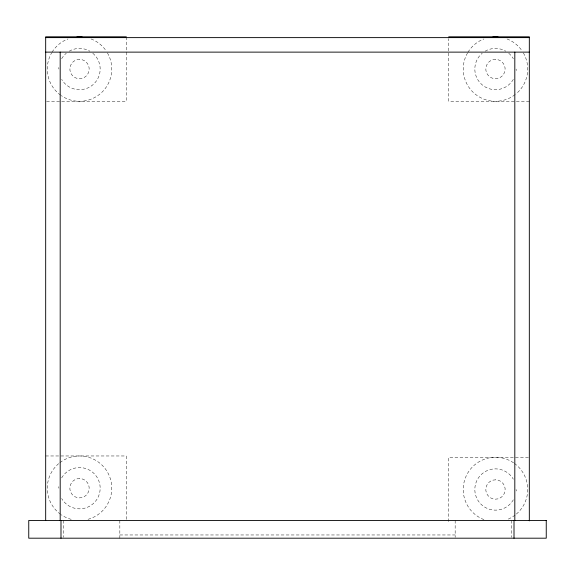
<?xml version="1.0" encoding="UTF-8"?>
<svg xmlns="http://www.w3.org/2000/svg" width="575" height="575" viewBox="0 0 575 575"><rect width="100%" height="100%" fill="white"/><g stroke="black" fill="none" stroke-linecap="round" stroke-linejoin="round"><path stroke-width="0.43" stroke-dasharray="2.88 2.16" d="M46.575 101.293L126.284 101.293L126.284 36.807M529.323 101.293L448.716 101.293L448.716 38.604M45.677 455.968L126.284 455.968L126.284 519.563M528.425 457.262L448.716 457.262L448.716 521.748M119.837 534.966L455.163 534.966M516.098 69.05L516.3 70.56M516.098 489.505L516.3 491.007M58.7 67.548L58.902 69.05M58.7 486.709L58.902 488.211M511.592 520.454L511.592 537.302M455.163 520.454L455.163 537.302M119.837 520.454L119.837 538.193M63.408 520.454L63.408 537.302M523.394 52.929A32.243 32.243 0 0 1 515.761 94.106M515.092 94.631A32.243 32.243 0 0 1 467.547 52.929M467.971 52.21A32.243 32.243 0 0 1 483.92 38.949M507.021 38.949A32.243 32.243 0 0 1 522.043 50.801M513.331 79.372A20.628 20.628 0 0 1 482.209 84.863A20.628 20.628 0 0 1 482.202 53.252M485.149 51.189A20.628 20.628 0 0 1 505.784 51.189M508.731 53.252A20.628 20.628 0 0 1 513.331 58.736M107.453 52.929A32.243 32.243 0 0 1 61.273 95.63M60.583 95.141A32.243 32.243 0 0 1 51.606 52.929M52.038 52.21A32.243 32.243 0 0 1 67.979 38.949M91.08 38.949A32.243 32.243 0 0 1 106.109 50.801M92.798 53.252A20.628 20.628 0 0 1 92.791 84.863A20.628 20.628 0 0 1 61.669 79.372M61.669 58.736A20.628 20.628 0 0 1 66.269 53.252M69.216 51.189A20.628 20.628 0 0 1 89.851 51.189M59.908 462.631A32.243 32.243 0 0 1 108.452 473.951A32.243 32.243 0 0 1 87.874 519.354M71.185 519.354A32.243 32.243 0 0 1 61.273 514.79M60.583 514.302A32.243 32.243 0 0 1 59.239 463.155M61.669 477.897A20.628 20.628 0 0 1 92.798 472.406A20.628 20.628 0 0 1 92.798 504.016A20.628 20.628 0 0 1 61.669 498.525M514.417 463.414A32.243 32.243 0 0 1 515.761 514.56M515.092 515.085A32.243 32.243 0 0 1 507.021 519.606M483.92 519.606A32.243 32.243 0 0 1 466.929 474.497A32.243 32.243 0 0 1 513.727 462.925M513.331 499.819A20.628 20.628 0 0 1 482.202 505.31A20.628 20.628 0 0 1 482.202 473.699A20.628 20.628 0 0 1 513.331 479.183M79.767 59.383L77.251 59.656A9.674 9.674 0 0 0 79.3 78.725L81.808 78.452A9.674 9.674 0 0 0 79.767 59.383M495.7 59.383L493.192 59.656A9.674 9.674 0 0 0 495.233 78.725L497.749 78.452A9.674 9.674 0 0 0 495.7 59.383M79.767 478.544L77.251 478.81A9.674 9.674 0 0 0 79.3 497.885L81.808 497.612A9.674 9.674 0 0 0 79.767 478.544M495.7 479.83L493.192 480.103A9.674 9.674 0 0 0 495.233 499.172L497.749 498.906A9.674 9.674 0 0 0 495.7 479.83"/><path stroke-width="0.86" d="M126.284 36.807L45.677 36.807L45.677 520.454M448.716 36.807L529.323 36.807L529.323 520.849M45.677 37.619L529.323 37.619M45.677 52.124L529.323 52.124M514.812 52.124L514.812 520.454M514.007 520.454L514.007 538.193M60.993 520.454L60.993 538.193M60.188 52.124L60.188 520.454M492.948 36.908A32.243 32.243 0 0 1 497.986 36.908M77.014 36.908A32.243 32.243 0 0 1 82.052 36.908M546.25 520.454L28.75 520.454L28.75 538.193L546.25 538.193L546.25 520.454"/></g></svg>
